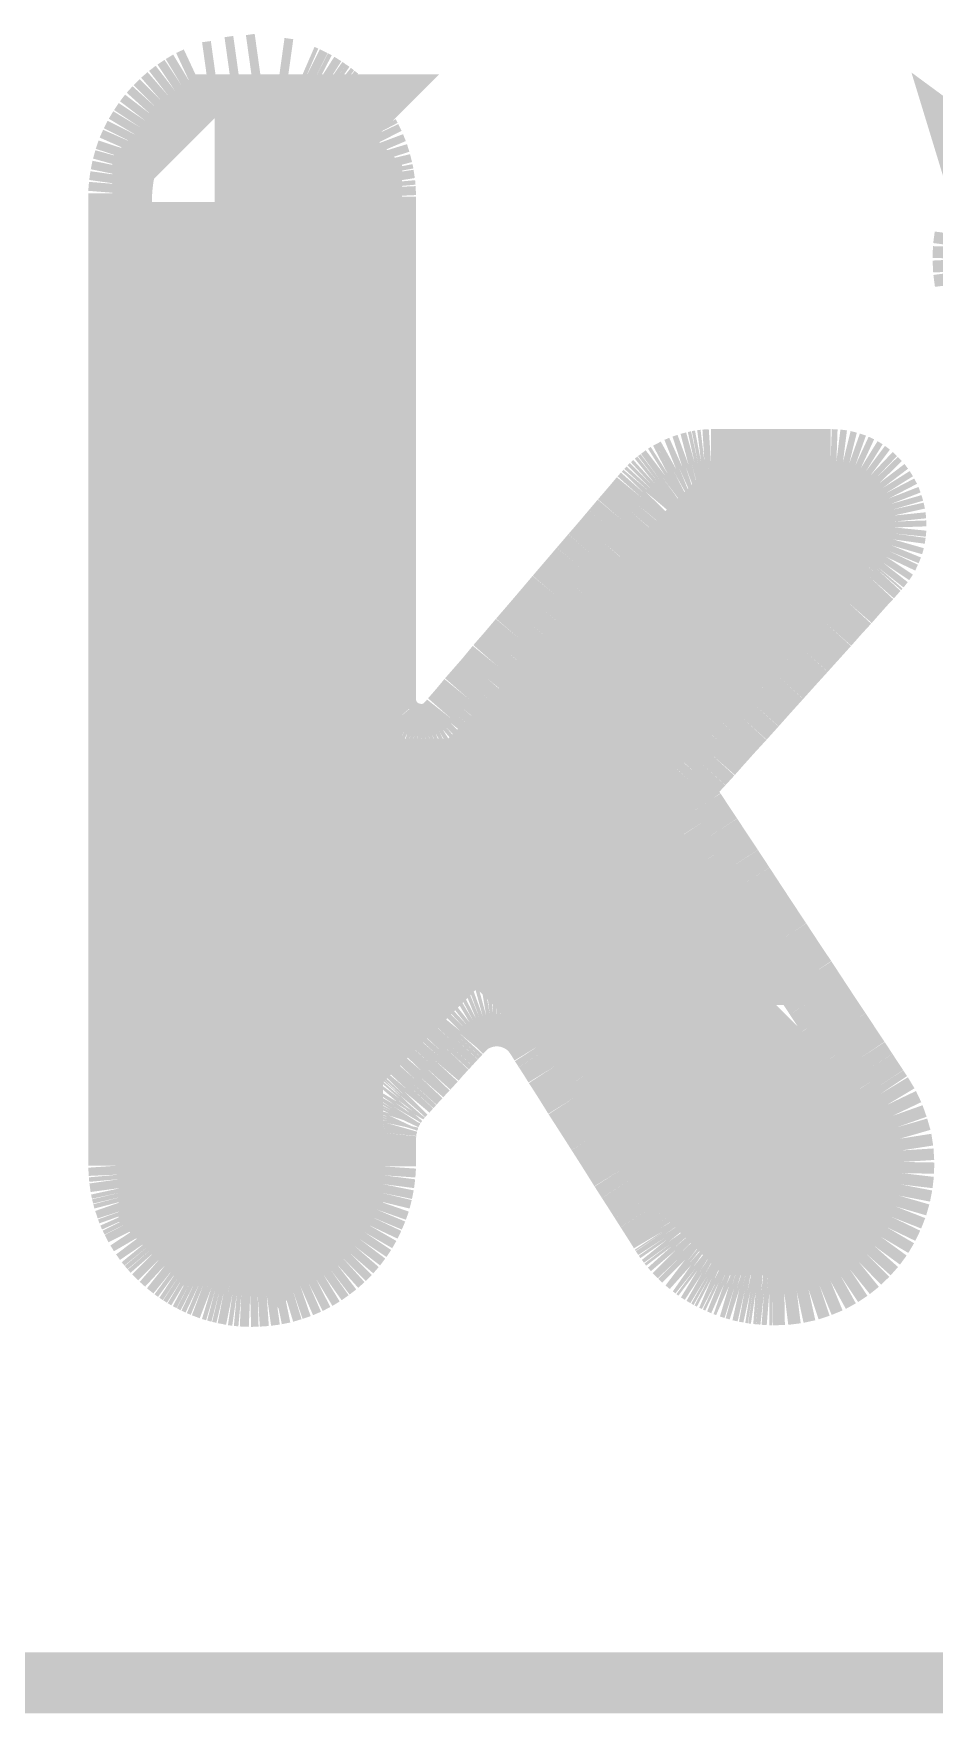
# Model space of a CAD drawing. Extents: x -91 to 88, y -70 to 91.
# Drawn here: x 31.104 to 33.348, y 35.446 to 39.635 of the extents above; entities that cross this region are included whole.
import ezdxf

# ---------------------------------------------------------------- set-up
doc = ezdxf.new("R2010")
doc.units = 0
doc.layers.add('BG_SILKSCREEN_TOP', color=2, linetype='CONTINUOUS')
doc.layers.add('PG_SILKSCREEN_TOP', color=254, linetype='CONTINUOUS')

msp = doc.modelspace()

# ---------------------------------------------------------------- linework, layer by layer
at = {"layer": 'BG_SILKSCREEN_TOP'}
for points, const_width in [([(31.590234, 39.547038), (31.612078, 39.550086)], 0.159258), ([(31.643574, 39.552118), (31.665418, 39.555166)], 0.159258), ([(31.492444, 39.514272), (31.473902, 39.503096)], 0.159258), ([(31.511494, 39.523162), (31.492444, 39.514272)], 0.159258), ([(31.534354, 39.534338), (31.556198, 39.537386)], 0.159258), ([(31.739586, 39.541958), (31.717742, 39.545006)], 0.159258), ([(31.781242, 39.524432), (31.771844, 39.528496)], 0.159258), ([(31.790894, 39.519606), (31.781242, 39.524432)], 0.159258), ([(31.800546, 39.51478), (31.790894, 39.519606)], 0.159258), ([(31.809944, 39.509954), (31.800546, 39.51478)], 0.159258), ([(31.819088, 39.504112), (31.809944, 39.509954)], 0.159258), ([(31.423864, 39.464742), (31.409132, 39.45001)], 0.159258), ([(31.439866, 39.478712), (31.423864, 39.464742)], 0.159258), ([(31.456376, 39.491412), (31.439866, 39.478712)], 0.159258), ([(31.473902, 39.503096), (31.456376, 39.491412)], 0.159258), ([(31.82747, 39.498778), (31.819088, 39.504112)], 0.159258), ([(31.836614, 39.492428), (31.82747, 39.498778)], 0.159258), ([(31.844996, 39.486586), (31.836614, 39.492428)], 0.159258), ([(31.853124, 39.480236), (31.844996, 39.486586)], 0.159258), ([(31.861506, 39.473378), (31.853124, 39.480236)], 0.159258), ([(31.868872, 39.46652), (31.861506, 39.473378)], 0.159258), ([(31.877, 39.4589), (31.868872, 39.46652)], 0.159258), ([(31.713932, 36.68141), (31.713932, 39.358062), (31.729934, 39.374064), (31.570422, 39.374064), (31.458916, 39.262558), (31.458916, 36.936426), (31.713932, 36.68141), (31.703264, 36.670996), (31.544006, 36.670996), (31.474918, 36.73983), (31.474918, 36.840922), (31.554674, 36.840922), (31.713932, 36.68141), (31.81477, 36.782502), (31.81477, 37.573712), (31.862522, 37.621464), (31.862522, 39.241222), (31.788354, 39.315644)], 0.318516), ([(31.394654, 39.434008), (31.381954, 39.417498)], 0.159258), ([(31.409132, 39.45001), (31.394654, 39.434008)], 0.159258), ([(31.884366, 39.451534), (31.877, 39.4589)], 0.159258), ([(31.891732, 39.444168), (31.884366, 39.451534)], 0.159258), ([(31.898844, 39.43604), (31.891732, 39.444168)], 0.159258), ([(31.905702, 39.428166), (31.898844, 39.43604)], 0.159258), ([(31.912052, 39.419784), (31.905702, 39.428166)], 0.159258), ([(33.854136, 38.237668), (33.583372, 39.124382), (33.763712, 38.99154)], 0.318516), ([(31.359094, 39.38143), (31.349696, 39.362888)], 0.159258), ([(31.37027, 39.399972), (31.359094, 39.38143)], 0.159258), ([(31.381954, 39.417498), (31.37027, 39.399972)], 0.159258), ([(31.918402, 39.411148), (31.912052, 39.419784)], 0.159258), ([(31.924244, 39.402766), (31.918402, 39.411148)], 0.159258), ([(31.930086, 39.393622), (31.924244, 39.402766)], 0.159258), ([(31.93542, 39.384224), (31.930086, 39.393622)], 0.159258), ([(31.940246, 39.37508), (31.93542, 39.384224)], 0.159258), ([(31.34106, 39.34333), (31.334202, 39.322502)], 0.159258), ([(31.349696, 39.362888), (31.34106, 39.34333)], 0.159258), ([(31.944818, 39.365428), (31.940246, 39.37508)], 0.159258), ([(31.949644, 39.35603), (31.944818, 39.365428)], 0.159258), ([(31.953454, 39.34587), (31.949644, 39.35603)], 0.159258), ([(31.957772, 39.33571), (31.953454, 39.34587)], 0.159258), ([(31.32836, 39.301674), (31.324042, 39.280592)], 0.159258), ([(31.334202, 39.322502), (31.32836, 39.301674)], 0.159258), ([(31.96082, 39.325804), (31.957772, 39.33571)], 0.159258), ([(31.964122, 39.315644), (31.96082, 39.325804)], 0.159258), ([(31.966662, 39.304976), (31.964122, 39.315644)], 0.159258), ([(31.969456, 39.294308), (31.966662, 39.304976)], 0.159258), ([(31.320994, 39.258748), (31.319216, 39.236396)], 0.159258), ([(31.324042, 39.280592), (31.320994, 39.258748)], 0.159258), ([(31.971488, 39.28364), (31.969456, 39.294308)], 0.159258), ([(31.973012, 39.273226), (31.971488, 39.28364)], 0.159258), ([(31.97479, 39.26205), (31.973012, 39.273226)], 0.159258), ([(31.975806, 39.250874), (31.97479, 39.26205)], 0.159258), ([(31.319216, 39.236396), (31.319216, 39.221664)], 0.159258), ([(31.319216, 39.221664), (31.319216, 39.198296)], 0.159258), ([(31.976314, 39.239698), (31.975806, 39.250874)], 0.159258), ([(31.976822, 39.228522), (31.976314, 39.239698)], 0.159258), ([(31.976822, 39.221664), (31.976822, 39.228522)], 0.159258), ([(31.976822, 39.207186), (31.976822, 39.221664)], 0.159258), ([(31.319216, 39.198296), (31.319216, 39.152576)], 0.159258), ([(31.976822, 39.181786), (31.976822, 39.207186)], 0.159258), ([(31.976822, 39.146226), (31.976822, 39.181786)], 0.159258), ([(31.319216, 39.152576), (31.319216, 39.087298)], 0.159258), ([(31.976822, 39.101522), (31.976822, 39.146226)], 0.159258), ([(33.42767, 39.130732), (33.42386, 39.10203)], 0.159258), ([(31.319216, 39.087298), (31.319216, 39.003986)], 0.159258), ([(31.976822, 39.048436), (31.976822, 39.101522)], 0.159258), ([(33.42386, 39.10203), (33.422844, 39.07282)], 0.159258), ([(31.976822, 38.989), (31.976822, 39.048436)], 0.159258), ([(33.422844, 39.07282), (33.424368, 39.043102)], 0.159258), ([(31.319216, 39.003986), (31.319216, 38.904672)], 0.159258), ([(33.424368, 39.043102), (33.428178, 39.013384)], 0.159258), ([(31.976822, 38.923722), (31.976822, 38.989)], 0.159258), ([(31.976822, 38.85311), (31.976822, 38.923722)], 0.159258), ([(31.319216, 38.904672), (31.319216, 38.791896)], 0.159258), ([(31.976822, 38.779196), (31.976822, 38.85311)], 0.159258), ([(31.319216, 38.791896), (31.319216, 38.667182)], 0.159258), ([(31.976822, 38.70325), (31.976822, 38.779196)], 0.159258), ([(31.319216, 38.667182), (31.319216, 38.533832)], 0.159258), ([(31.976822, 38.625272), (31.976822, 38.70325)], 0.159258), ([(31.976822, 38.54704), (31.976822, 38.625272)], 0.159258), ([(31.976822, 38.46957), (31.976822, 38.54704)], 0.159258), ([(32.697928, 38.543992), (32.690562, 38.540182)], 0.159258), ([(32.704786, 38.547802), (32.697928, 38.543992)], 0.159258), ([(32.712406, 38.55085), (32.704786, 38.547802)], 0.159258), ([(32.719772, 38.554152), (32.712406, 38.55085)], 0.159258), ([(32.727646, 38.556692), (32.719772, 38.554152)], 0.159258), ([(32.735266, 38.559486), (32.727646, 38.556692)], 0.159258), ([(32.74314, 38.561518), (32.735266, 38.559486)], 0.159258), ([(32.750506, 38.56355), (32.74314, 38.561518)], 0.159258), ([(32.758634, 38.565328), (32.750506, 38.56355)], 0.159258), ([(32.766508, 38.566852), (32.758634, 38.565328)], 0.159258), ([(32.77489, 38.567868), (32.766508, 38.566852)], 0.159258), ([(32.783018, 38.568376), (32.77489, 38.567868)], 0.159258), ([(32.790892, 38.568884), (32.783018, 38.568376)], 0.159258), ([(32.798766, 38.568884), (32.790892, 38.568884)], 0.159258), ([(32.80156, 38.568884), (32.798766, 38.568884)], 0.159258), ([(32.80537, 38.568884), (32.80156, 38.568884)], 0.159258), ([(32.81172, 38.568884), (32.80537, 38.568884)], 0.159258), ([(32.820102, 38.568884), (32.81172, 38.568884)], 0.159258), ([(32.83077, 38.568884), (32.820102, 38.568884)], 0.159258), ([(32.84347, 38.568884), (32.83077, 38.568884)], 0.159258), ([(32.857186, 38.568884), (32.84347, 38.568884)], 0.159258), ([(32.87268, 38.568884), (32.857186, 38.568884)], 0.159258), ([(32.88919, 38.568884), (32.87268, 38.568884)], 0.159258), ([(32.906208, 38.568884), (32.88919, 38.568884)], 0.159258), ([(32.924242, 38.568884), (32.906208, 38.568884)], 0.159258), ([(32.942276, 38.568884), (32.924242, 38.568884)], 0.159258), ([(32.96031, 38.568884), (32.942276, 38.568884)], 0.159258), ([(32.977836, 38.568884), (32.96031, 38.568884)], 0.159258), ([(32.995362, 38.568884), (32.977836, 38.568884)], 0.159258), ([(33.011872, 38.568884), (32.995362, 38.568884)], 0.159258), ([(33.027874, 38.568884), (33.011872, 38.568884)], 0.159258), ([(33.042098, 38.568884), (33.027874, 38.568884)], 0.159258), ([(33.055306, 38.568884), (33.042098, 38.568884)], 0.159258), ([(33.066482, 38.568884), (33.055306, 38.568884)], 0.159258), ([(33.075626, 38.568884), (33.066482, 38.568884)], 0.159258), ([(33.082992, 38.568884), (33.075626, 38.568884)], 0.159258), ([(33.08731, 38.568884), (33.082992, 38.568884)], 0.159258), ([(33.089342, 38.568884), (33.08731, 38.568884)], 0.159258), ([(33.10382, 38.568376), (33.089342, 38.568884)], 0.159258), ([(33.120076, 38.566344), (33.10382, 38.568376)], 0.159258), ([(33.13557, 38.562534), (33.120076, 38.566344)], 0.159258), ([(33.150556, 38.5572), (33.13557, 38.562534)], 0.159258), ([(33.164272, 38.55085), (33.150556, 38.5572)], 0.159258), ([(33.176972, 38.542976), (33.164272, 38.55085)], 0.159258), ([(33.189164, 38.533832), (33.176972, 38.542976)], 0.159258), ([(31.319216, 38.533832), (31.319216, 38.392608)], 0.159258), ([(32.639508, 38.501574), (32.634174, 38.495732)], 0.159258), ([(32.64535, 38.507416), (32.639508, 38.501574)], 0.159258), ([(32.651192, 38.51275), (32.64535, 38.507416)], 0.159258), ([(32.657542, 38.51783), (32.651192, 38.51275)], 0.159258), ([(32.663892, 38.522656), (32.657542, 38.51783)], 0.159258), ([(32.670496, 38.527482), (32.663892, 38.522656)], 0.159258), ([(32.676846, 38.532308), (32.670496, 38.527482)], 0.159258), ([(32.683704, 38.536626), (32.676846, 38.532308)], 0.159258), ([(32.690562, 38.540182), (32.683704, 38.536626)], 0.159258), ([(33.199832, 38.523672), (33.189164, 38.533832)], 0.159258), ([(33.209992, 38.513258), (33.199832, 38.523672)], 0.159258), ([(33.218882, 38.501574), (33.209992, 38.513258)], 0.159258), ([(33.22701, 38.48862), (33.218882, 38.501574)], 0.159258), ([(32.744156, 38.28542), (32.744156, 38.25875), (32.10687, 37.621464), (31.862522, 37.621464), (31.862522, 37.17544), (31.883858, 37.154104), (32.07512, 37.345366), (32.07512, 37.456872), (32.229044, 37.456872), (32.489394, 37.196776), (32.568896, 37.196776), (32.63265, 37.133022), (32.63265, 36.952428), (32.887666, 36.697412), (32.993838, 36.697412), (33.062926, 36.7665), (33.062926, 36.878006), (32.887666, 37.053266), (32.871664, 37.053266), (32.871664, 37.143436), (32.903414, 37.17544), (32.903414, 37.23386), (32.568896, 37.568378), (32.175958, 37.568378), (32.027368, 37.717222), (32.181292, 37.717222), (32.552894, 37.345366), (32.552894, 37.70122), (32.499808, 37.754306), (32.499808, 37.81806), (33.025588, 38.34384), (33.025588, 38.380924), (32.83966, 38.380924), (32.441388, 37.982652), (32.441388, 37.913564), (32.239712, 37.711888), (31.830772, 37.711888), (31.830772, 37.780722), (31.857188, 37.807392), (31.857188, 37.61613), (31.81477, 37.573712)], 0.318516), ([(31.976822, 38.394132), (31.976822, 38.46957)], 0.159258), ([(32.605472, 38.462712), (32.589724, 38.44417)], 0.159258), ([(32.617918, 38.477698), (32.605472, 38.462712)], 0.159258), ([(32.6263, 38.487096), (32.617918, 38.477698)], 0.159258), ([(32.63011, 38.490906), (32.6263, 38.487096)], 0.159258), ([(32.634174, 38.495732), (32.63011, 38.490906)], 0.159258), ([(33.233868, 38.475412), (33.22701, 38.48862)], 0.159258), ([(33.239202, 38.461696), (33.233868, 38.475412)], 0.159258), ([(33.243266, 38.447726), (33.239202, 38.461696)], 0.159258), ([(32.569912, 38.42131), (32.547814, 38.395148)], 0.159258), ([(32.589724, 38.44417), (32.569912, 38.42131)], 0.159258), ([(33.246568, 38.432994), (33.243266, 38.447726)], 0.159258), ([(33.248092, 38.418008), (33.246568, 38.432994)], 0.159258), ([(33.2486, 38.403276), (33.248092, 38.418008)], 0.159258), ([(31.319216, 38.392608), (31.319216, 38.24605)], 0.159258), ([(31.976822, 38.321488), (31.976822, 38.394132)], 0.159258), ([(32.547814, 38.395148), (32.523176, 38.365938)], 0.159258), ([(33.245044, 38.373558), (33.247076, 38.38829)], 0.159258), ([(33.247076, 38.38829), (33.2486, 38.403276)], 0.159258), ([(32.496252, 38.334696), (32.46755, 38.301168)], 0.159258), ([(32.523176, 38.365938), (32.496252, 38.334696)], 0.159258), ([(33.228026, 38.32987), (33.234884, 38.344348)], 0.159258), ([(33.234884, 38.344348), (33.240726, 38.358572)], 0.159258), ([(33.240726, 38.358572), (33.245044, 38.373558)], 0.159258), ([(31.976822, 38.2524), (31.976822, 38.321488)], 0.159258), ([(32.46755, 38.301168), (32.43834, 38.266878)], 0.159258), ([(33.187132, 38.27907), (33.198308, 38.29177)], 0.159258), ([(33.198308, 38.29177), (33.205166, 38.299136)], 0.159258), ([(33.205166, 38.299136), (33.208468, 38.302946)], 0.159258), ([(33.208468, 38.302946), (33.218882, 38.316154)], 0.159258), ([(33.218882, 38.316154), (33.228026, 38.32987)], 0.159258), ([(31.976822, 38.189154), (31.976822, 38.2524)], 0.159258), ([(32.43834, 38.266878), (32.407606, 38.231064)], 0.159258), ([(33.153096, 38.241732), (33.171638, 38.26256)], 0.159258), ([(33.171638, 38.26256), (33.187132, 38.27907)], 0.159258), ([(31.319216, 38.24605), (31.319216, 38.096698)], 0.159258), ([(32.407606, 38.231064), (32.377126, 38.194996)], 0.159258), ([(33.107376, 38.190932), (33.13176, 38.217348)], 0.159258), ([(33.13176, 38.217348), (33.153096, 38.241732)], 0.159258), ([(31.976822, 38.13175), (31.976822, 38.189154)], 0.159258), ([(32.377126, 38.194996), (32.346392, 38.158928)], 0.159258), ([(33.08096, 38.16096), (33.107376, 38.190932)], 0.159258), ([(31.976822, 38.081458), (31.976822, 38.13175)], 0.159258), ([(32.316166, 38.123876), (32.287464, 38.08984)], 0.159258), ([(32.346392, 38.158928), (32.316166, 38.123876)], 0.159258), ([(33.023048, 38.096698), (33.052766, 38.129718)], 0.159258), ([(33.052766, 38.129718), (33.08096, 38.16096)], 0.159258), ([(31.319216, 38.096698), (31.319216, 37.946076)], 0.159258), ([(31.976822, 38.039548), (31.976822, 38.081458)], 0.159258), ([(32.287464, 38.08984), (32.25927, 38.057582)], 0.159258), ([(32.992822, 38.063424), (33.023048, 38.096698)], 0.159258), ([(31.976822, 38.007544), (31.976822, 38.039548)], 0.159258), ([(32.25927, 38.057582), (32.23387, 38.026594)], 0.159258), ([(32.961834, 38.02888), (32.992822, 38.063424)], 0.159258), ([(31.976822, 37.9857), (31.976822, 38.007544)], 0.159258), ([(32.209994, 37.999162), (32.188658, 37.974778)], 0.159258), ([(32.23387, 38.026594), (32.209994, 37.999162)], 0.159258), ([(32.930592, 37.994336), (32.961834, 38.02888)], 0.159258), ([(31.976822, 37.975794), (31.976822, 37.9857)], 0.159258), ([(31.976822, 37.967666), (31.976822, 37.975794)], 0.159258), ([(31.978346, 37.95776), (31.976822, 37.967666)], 0.159258), ([(31.980632, 37.948108), (31.978346, 37.95776)], 0.159258), ([(32.188658, 37.974778), (32.171132, 37.953442)], 0.159258), ([(32.870648, 37.92728), (32.900366, 37.9603)], 0.159258), ([(32.900366, 37.9603), (32.930592, 37.994336)], 0.159258), ([(31.319216, 37.946076), (31.319216, 37.796724)], 0.159258), ([(31.98368, 37.938964), (31.980632, 37.948108)], 0.159258), ([(31.987998, 37.93109), (31.98368, 37.938964)], 0.159258), ([(31.992824, 37.923216), (31.987998, 37.93109)], 0.159258), ([(31.998666, 37.916358), (31.992824, 37.923216)], 0.159258), ([(32.004508, 37.909246), (31.998666, 37.916358)], 0.159258), ([(32.137096, 37.914072), (32.12973, 37.906706)], 0.159258), ([(32.140398, 37.917374), (32.137096, 37.914072)], 0.159258), ([(32.14624, 37.92474), (32.140398, 37.917374)], 0.159258), ([(32.156908, 37.936932), (32.14624, 37.92474)], 0.159258), ([(32.171132, 37.953442), (32.156908, 37.936932)], 0.159258), ([(32.841946, 37.896038), (32.870648, 37.92728)], 0.159258), ([(32.011366, 37.903404), (32.004508, 37.909246)], 0.159258), ([(32.018732, 37.89807), (32.011366, 37.903404)], 0.159258), ([(32.026606, 37.894006), (32.018732, 37.89807)], 0.159258), ([(32.034734, 37.890196), (32.026606, 37.894006)], 0.159258), ([(32.043116, 37.887656), (32.034734, 37.890196)], 0.159258), ([(32.05226, 37.88537), (32.043116, 37.887656)], 0.159258), ([(32.06115, 37.883846), (32.05226, 37.88537)], 0.159258), ([(32.070294, 37.883338), (32.06115, 37.883846)], 0.159258), ([(32.079184, 37.883846), (32.070294, 37.883338)], 0.159258), ([(32.08782, 37.88537), (32.079184, 37.883846)], 0.159258), ([(32.09671, 37.887656), (32.08782, 37.88537)], 0.159258), ([(32.105346, 37.890704), (32.09671, 37.887656)], 0.159258), ([(32.113728, 37.895022), (32.105346, 37.890704)], 0.159258), ([(32.122364, 37.900356), (32.113728, 37.895022)], 0.159258), ([(32.12973, 37.906706), (32.122364, 37.900356)], 0.159258), ([(32.815276, 37.86632), (32.841946, 37.896038)], 0.159258), ([(32.76854, 37.81425), (32.790892, 37.838634)], 0.159258), ([(32.790892, 37.838634), (32.815276, 37.86632)], 0.159258), ([(31.319216, 37.796724), (31.319216, 37.650166)], 0.159258), ([(32.733996, 37.77615), (32.74949, 37.793676)], 0.159258), ([(32.74949, 37.793676), (32.76854, 37.81425)], 0.159258), ([(32.711898, 37.751512), (32.714946, 37.754814)], 0.159258), ([(32.714438, 37.747956), (32.711898, 37.751512)], 0.159258), ([(32.721296, 37.737288), (32.714438, 37.747956)], 0.159258), ([(32.714946, 37.754814), (32.722312, 37.762688)], 0.159258), ([(32.722312, 37.762688), (32.733996, 37.77615)], 0.159258), ([(32.73298, 37.719762), (32.721296, 37.737288)], 0.159258), ([(32.748474, 37.696394), (32.73298, 37.719762)], 0.159258), ([(32.767524, 37.667184), (32.748474, 37.696394)], 0.159258), ([(32.789876, 37.633656), (32.767524, 37.667184)], 0.159258), ([(31.319216, 37.650166), (31.319216, 37.508942)], 0.159258), ([(32.81426, 37.596572), (32.789876, 37.633656)], 0.159258), ([(32.841438, 37.555678), (32.81426, 37.596572)], 0.159258), ([(32.87014, 37.51199), (32.841438, 37.555678)], 0.159258), ([(31.319216, 37.508942), (31.319216, 37.375084)], 0.159258), ([(32.899858, 37.466524), (32.87014, 37.51199)], 0.159258), ([(32.930592, 37.419788), (32.899858, 37.466524)], 0.159258), ([(32.961834, 37.372544), (32.930592, 37.419788)], 0.159258), ([(31.319216, 37.375084), (31.319216, 37.250878)], 0.159258), ([(32.99333, 37.324538), (32.961834, 37.372544)], 0.159258), ([(33.024572, 37.277802), (32.99333, 37.324538)], 0.159258), ([(31.319216, 37.250878), (31.319216, 37.138356)], 0.159258), ([(33.05429, 37.232336), (33.024572, 37.277802)], 0.159258), ([(33.082992, 37.188648), (33.05429, 37.232336)], 0.159258), ([(32.175958, 37.15639), (32.182816, 37.16274)], 0.159258), ([(32.182816, 37.16274), (32.190182, 37.168582)], 0.159258), ([(32.190182, 37.168582), (32.19831, 37.173408)], 0.159258), ([(32.19831, 37.173408), (32.206184, 37.177472)], 0.159258), ([(32.206184, 37.177472), (32.214312, 37.180774)], 0.159258), ([(32.214312, 37.180774), (32.222694, 37.183822)], 0.159258), ([(32.222694, 37.183822), (32.231076, 37.186108)], 0.159258), ([(32.231076, 37.186108), (32.24022, 37.187632)], 0.159258), ([(32.24022, 37.187632), (32.248602, 37.188648)], 0.159258), ([(32.248602, 37.188648), (32.257746, 37.189156)], 0.159258), ([(32.257746, 37.189156), (32.266636, 37.188648)], 0.159258), ([(32.266636, 37.188648), (32.275272, 37.187632)], 0.159258), ([(32.275272, 37.187632), (32.283654, 37.186108)], 0.159258), ([(32.283654, 37.186108), (32.29229, 37.183822)], 0.159258), ([(32.29229, 37.183822), (32.300672, 37.180774)], 0.159258), ([(32.300672, 37.180774), (32.309308, 37.177472)], 0.159258), ([(32.309308, 37.177472), (32.316674, 37.173408)], 0.159258), ([(32.316674, 37.173408), (32.324548, 37.168582)], 0.159258), ([(32.324548, 37.168582), (32.332168, 37.163248)], 0.159258), ([(32.332168, 37.163248), (32.339026, 37.157406)], 0.159258), ([(33.11017, 37.147754), (33.082992, 37.188648)], 0.159258), ([(31.319216, 37.138356), (31.319216, 37.039042)], 0.159258), ([(32.137604, 37.114988), (32.145224, 37.12337)], 0.159258), ([(32.145224, 37.12337), (32.152082, 37.130736)], 0.159258), ([(32.152082, 37.130736), (32.157924, 37.137086)], 0.159258), ([(32.157924, 37.137086), (32.163258, 37.142928)], 0.159258), ([(32.163258, 37.142928), (32.166814, 37.147246)], 0.159258), ([(32.166814, 37.147246), (32.169608, 37.15004)], 0.159258), ([(32.169608, 37.15004), (32.170624, 37.151056)], 0.159258), ([(32.170624, 37.151056), (32.175958, 37.15639)], 0.159258), ([(32.339026, 37.157406), (32.345376, 37.150548)], 0.159258), ([(32.345376, 37.150548), (32.351726, 37.143436)], 0.159258), ([(32.351726, 37.143436), (32.35706, 37.135562)], 0.159258), ([(32.35706, 37.135562), (32.359092, 37.132514)], 0.159258), ([(32.359092, 37.132514), (32.36341, 37.12591)], 0.159258), ([(32.36341, 37.12591), (32.36976, 37.115496)], 0.159258), ([(33.135062, 37.110162), (33.11017, 37.147754)], 0.159258), ([(32.092646, 37.065458), (32.102044, 37.075618)], 0.159258), ([(32.102044, 37.075618), (32.111188, 37.086286)], 0.159258), ([(32.111188, 37.086286), (32.120078, 37.096192)], 0.159258), ([(32.120078, 37.096192), (32.129222, 37.105844)], 0.159258), ([(32.129222, 37.105844), (32.137604, 37.114988)], 0.159258), ([(32.36976, 37.115496), (32.379412, 37.10051)], 0.159258), ([(32.379412, 37.10051), (32.391096, 37.082476)], 0.159258), ([(32.391096, 37.082476), (32.404304, 37.06114)], 0.159258), ([(33.157414, 37.076634), (33.135062, 37.110162)], 0.159258), ([(33.176464, 37.047424), (33.157414, 37.076634)], 0.159258), ([(31.319216, 37.039042), (31.319216, 36.955476)], 0.159258), ([(32.055816, 37.02558), (32.064452, 37.034724)], 0.159258), ([(32.064452, 37.034724), (32.073342, 37.044884)], 0.159258), ([(32.073342, 37.044884), (32.082994, 37.05479)], 0.159258), ([(32.082994, 37.05479), (32.092646, 37.065458)], 0.159258), ([(32.404304, 37.06114), (32.419798, 37.037264)], 0.159258), ([(32.419798, 37.037264), (32.436054, 37.011356)], 0.159258), ([(33.191958, 37.023548), (33.176464, 37.047424)], 0.159258), ([(32.024066, 36.990528), (32.028892, 36.995354)], 0.159258), ([(32.028892, 36.995354), (32.034226, 37.001704)], 0.159258), ([(32.034226, 37.001704), (32.040576, 37.008562)], 0.159258), ([(32.040576, 37.008562), (32.047942, 37.01669)], 0.159258), ([(32.047942, 37.01669), (32.055816, 37.02558)], 0.159258), ([(32.436054, 37.011356), (32.45358, 36.983162)], 0.159258), ([(33.203642, 37.006022), (33.191958, 37.023548)], 0.159258), ([(33.211008, 36.994846), (33.203642, 37.006022)], 0.159258), ([(33.213548, 36.991036), (33.211008, 36.994846)], 0.159258), ([(31.319216, 36.955476), (31.319216, 36.890198)], 0.159258), ([(31.992824, 36.946586), (31.994856, 36.95065)], 0.159258), ([(31.994856, 36.95065), (31.997396, 36.954968)], 0.159258), ([(31.997396, 36.954968), (32.00019, 36.959286)], 0.159258), ([(32.00019, 36.959286), (32.00273, 36.963604)], 0.159258), ([(32.00273, 36.963604), (32.005524, 36.967668)], 0.159258), ([(32.005524, 36.967668), (32.008064, 36.971986)], 0.159258), ([(32.008064, 36.971986), (32.011366, 36.975796)], 0.159258), ([(32.011366, 36.975796), (32.014414, 36.97986)], 0.159258), ([(32.014414, 36.97986), (32.017716, 36.98367)], 0.159258), ([(32.017716, 36.98367), (32.01924, 36.985194)], 0.159258), ([(32.01924, 36.985194), (32.020764, 36.986972)], 0.159258), ([(32.020764, 36.986972), (32.024066, 36.990528)], 0.159258), ([(32.45358, 36.983162), (32.472376, 36.953952)], 0.159258), ([(32.472376, 36.953952), (32.491426, 36.924234)], 0.159258), ([(33.230058, 36.963604), (33.213548, 36.991036)], 0.159258), ([(33.243266, 36.935918), (33.230058, 36.963604)], 0.159258), ([(31.978854, 36.903406), (31.97987, 36.908232)], 0.159258), ([(31.97987, 36.908232), (31.98114, 36.913058)], 0.159258), ([(31.98114, 36.913058), (31.982664, 36.918392)], 0.159258), ([(31.982664, 36.918392), (31.98368, 36.923218)], 0.159258), ([(31.98368, 36.923218), (31.985204, 36.928044)], 0.159258), ([(31.985204, 36.928044), (31.986982, 36.932616)], 0.159258), ([(31.986982, 36.932616), (31.989014, 36.936934)], 0.159258), ([(31.989014, 36.936934), (31.990538, 36.94176)], 0.159258), ([(31.990538, 36.94176), (31.992824, 36.946586)], 0.159258), ([(32.491426, 36.924234), (32.510984, 36.8935)], 0.159258), ([(33.253426, 36.907216), (33.243266, 36.935918)], 0.159258), ([(31.319216, 36.890198), (31.319216, 36.844478)], 0.159258), ([(31.976822, 36.88334), (31.97733, 36.888674)], 0.159258), ([(31.976822, 36.878514), (31.976822, 36.88334)], 0.159258), ([(31.976822, 36.874704), (31.976822, 36.878514)], 0.159258), ([(31.976822, 36.874196), (31.976822, 36.874704)], 0.159258), ([(31.976822, 36.873688), (31.976822, 36.874196)], 0.159258), ([(31.976822, 36.872164), (31.976822, 36.873688)], 0.159258), ([(31.976822, 36.870132), (31.976822, 36.872164)], 0.159258), ([(31.976822, 36.867846), (31.976822, 36.870132)], 0.159258), ([(31.976822, 36.865306), (31.976822, 36.867846)], 0.159258), ([(31.97733, 36.888674), (31.977838, 36.8935)], 0.159258), ([(31.977838, 36.8935), (31.978346, 36.898834)], 0.159258), ([(31.978346, 36.898834), (31.978854, 36.903406)], 0.159258), ([(32.510984, 36.8935), (32.530796, 36.862512)], 0.159258), ([(33.261554, 36.879022), (33.253426, 36.907216)], 0.159258), ([(33.266126, 36.849812), (33.261554, 36.879022)], 0.159258), ([(31.319216, 36.844478), (31.319216, 36.82111)], 0.159258), ([(31.976822, 36.862512), (31.976822, 36.865306)], 0.159258), ([(31.976822, 36.859464), (31.976822, 36.862512)], 0.159258), ([(31.976822, 36.855654), (31.976822, 36.859464)], 0.159258), ([(31.976822, 36.852606), (31.976822, 36.855654)], 0.159258), ([(31.976822, 36.848796), (31.976822, 36.852606)], 0.159258), ([(31.976822, 36.845494), (31.976822, 36.848796)], 0.159258), ([(31.976822, 36.841938), (31.976822, 36.845494)], 0.159258), ([(31.976822, 36.838128), (31.976822, 36.841938)], 0.159258), ([(31.976822, 36.83508), (31.976822, 36.838128)], 0.159258), ([(31.976822, 36.831778), (31.976822, 36.83508)], 0.159258), ([(31.976822, 36.82873), (31.976822, 36.831778)], 0.159258), ([(31.976822, 36.825936), (31.976822, 36.82873)], 0.159258), ([(31.976822, 36.823904), (31.976822, 36.825936)], 0.159258), ([(32.530796, 36.862512), (32.549846, 36.832286)], 0.159258), ([(32.549846, 36.832286), (32.568388, 36.802568)], 0.159258), ([(33.267904, 36.82111), (33.266126, 36.849812)], 0.159258), ([(31.319216, 36.82111), (31.319216, 36.81222)], 0.159258), ([(31.319216, 36.81222), (31.319978, 36.801044)], 0.159258), ([(31.319978, 36.801044), (31.320486, 36.789868)], 0.159258), ([(31.320486, 36.789868), (31.321502, 36.778692)], 0.159258), ([(31.972504, 36.765992), (31.975298, 36.787836)], 0.159258), ([(31.975298, 36.787836), (31.976822, 36.809934)], 0.159258), ([(31.976822, 36.821618), (31.976822, 36.823904)], 0.159258), ([(31.976822, 36.820094), (31.976822, 36.821618)], 0.159258), ([(31.976822, 36.819078), (31.976822, 36.820094)], 0.159258), ([(31.976822, 36.818062), (31.976822, 36.819078)], 0.159258), ([(31.976822, 36.809934), (31.976822, 36.818062)], 0.159258), ([(32.568388, 36.802568), (32.586422, 36.774374)], 0.159258), ([(33.264094, 36.764976), (33.267396, 36.79317)], 0.159258), ([(33.267396, 36.79317), (33.267904, 36.82111)], 0.159258), ([(31.321502, 36.778692), (31.323026, 36.768024)], 0.159258), ([(31.323026, 36.768024), (31.32455, 36.756848)], 0.159258), ([(31.32455, 36.756848), (31.326836, 36.746434)], 0.159258), ([(31.326836, 36.746434), (31.329376, 36.735766)], 0.159258), ([(31.963106, 36.723574), (31.968186, 36.744656)], 0.159258), ([(31.968186, 36.744656), (31.972504, 36.765992)], 0.159258), ([(32.586422, 36.774374), (32.60344, 36.747958)], 0.159258), ([(32.60344, 36.747958), (32.618934, 36.723574)], 0.159258), ([(33.25876, 36.73729), (33.264094, 36.764976)], 0.159258), ([(31.329376, 36.735766), (31.33217, 36.725098)], 0.159258), ([(31.33217, 36.725098), (31.335726, 36.714938)], 0.159258), ([(31.335726, 36.714938), (31.339028, 36.704778)], 0.159258), ([(31.339028, 36.704778), (31.342584, 36.694872)], 0.159258), ([(31.947612, 36.683188), (31.955994, 36.703254)], 0.159258), ([(31.955994, 36.703254), (31.963106, 36.723574)], 0.159258), ([(32.618934, 36.723574), (32.633158, 36.701222)], 0.159258), ([(32.633158, 36.701222), (32.64535, 36.682172)], 0.159258), ([(33.240726, 36.684204), (33.250886, 36.710112)], 0.159258), ([(33.250886, 36.710112), (33.25876, 36.73729)], 0.159258), ([(31.342584, 36.694872), (31.346902, 36.68522)], 0.159258), ([(31.346902, 36.68522), (31.351728, 36.675568)], 0.159258), ([(31.351728, 36.675568), (31.356554, 36.66617)], 0.159258), ([(31.356554, 36.66617), (31.36138, 36.656518)], 0.159258), ([(31.36138, 36.656518), (31.367222, 36.647628)], 0.159258), ([(31.928054, 36.64585), (31.938468, 36.663884)], 0.159258), ([(31.938468, 36.663884), (31.947612, 36.683188)], 0.159258), ([(32.64535, 36.682172), (32.65551, 36.66617)], 0.159258), ([(32.65551, 36.66617), (32.662876, 36.654486)], 0.159258), ([(33.21431, 36.634674), (33.228534, 36.658804)], 0.159258), ([(33.228534, 36.658804), (33.240726, 36.684204)], 0.159258), ([(31.367222, 36.647628), (31.372556, 36.638484)], 0.159258), ([(31.372556, 36.638484), (31.378906, 36.630102)], 0.159258), ([(31.378906, 36.630102), (31.384748, 36.621466)], 0.159258), ([(31.384748, 36.621466), (31.391606, 36.613084)], 0.159258), ([(31.903416, 36.611306), (31.91637, 36.628324)], 0.159258), ([(31.91637, 36.628324), (31.928054, 36.64585)], 0.159258), ([(32.662876, 36.654486), (32.667702, 36.646358)], 0.159258), ([(32.667702, 36.646358), (32.669734, 36.64331)], 0.159258), ([(32.669734, 36.64331), (32.673036, 36.638484)], 0.159258), ([(32.673036, 36.638484), (32.676846, 36.632642)], 0.159258), ([(32.676846, 36.632642), (32.68091, 36.6268)], 0.159258), ([(32.68091, 36.6268), (32.685228, 36.621466)], 0.159258), ([(32.685228, 36.621466), (32.689038, 36.616132)], 0.159258), ([(32.689038, 36.616132), (32.693102, 36.610798)], 0.159258), ([(33.1978, 36.612068), (33.21431, 36.634674)], 0.159258), ([(31.391606, 36.613084), (31.398464, 36.604956)], 0.159258), ([(31.398464, 36.604956), (31.405322, 36.597082)], 0.159258), ([(31.405322, 36.597082), (31.412688, 36.589716)], 0.159258), ([(31.412688, 36.589716), (31.420308, 36.582096)], 0.159258), ([(31.420308, 36.582096), (31.428182, 36.575238)], 0.159258), ([(31.428182, 36.575238), (31.435548, 36.56838)], 0.159258), ([(31.858966, 36.566348), (31.874714, 36.580572)], 0.159258), ([(31.874714, 36.580572), (31.8897, 36.595558)], 0.159258), ([(31.8897, 36.595558), (31.903416, 36.611306)], 0.159258), ([(32.693102, 36.610798), (32.697928, 36.605464)], 0.159258), ([(32.697928, 36.605464), (32.702246, 36.600384)], 0.159258), ([(32.702246, 36.600384), (32.707072, 36.595558)], 0.159258), ([(32.707072, 36.595558), (32.711898, 36.590732)], 0.159258), ([(32.711898, 36.590732), (32.71647, 36.585906)], 0.159258), ([(32.71647, 36.585906), (32.721296, 36.58108)], 0.159258), ([(32.721296, 36.58108), (32.726122, 36.576254)], 0.159258), ([(32.726122, 36.576254), (32.731456, 36.57219)], 0.159258), ([(33.159446, 36.571682), (33.179258, 36.59124)], 0.159258), ([(33.179258, 36.59124), (33.1978, 36.612068)], 0.159258), ([(31.435548, 36.56838), (31.444184, 36.561522)], 0.159258), ([(31.444184, 36.561522), (31.452058, 36.555172)], 0.159258), ([(31.452058, 36.555172), (31.460694, 36.548822)], 0.159258), ([(31.460694, 36.548822), (31.469584, 36.54298)], 0.159258), ([(31.469584, 36.54298), (31.478728, 36.537138)], 0.159258), ([(31.478728, 36.537138), (31.487618, 36.531804)], 0.159258), ([(31.487618, 36.531804), (31.496762, 36.526978)], 0.159258), ([(31.806896, 36.53028), (31.82493, 36.541202)], 0.159258), ([(31.82493, 36.541202), (31.842456, 36.553648)], 0.159258), ([(31.842456, 36.553648), (31.858966, 36.566348)], 0.159258), ([(32.731456, 36.57219), (32.73679, 36.567872)], 0.159258), ([(32.73679, 36.567872), (32.741616, 36.563554)], 0.159258), ([(32.741616, 36.563554), (32.747458, 36.55949)], 0.159258), ([(32.747458, 36.55949), (32.752792, 36.555172)], 0.159258), ([(32.752792, 36.555172), (32.757872, 36.551362)], 0.159258), ([(32.757872, 36.551362), (32.763714, 36.547806)], 0.159258), ([(32.763714, 36.547806), (32.769556, 36.543996)], 0.159258), ([(32.769556, 36.543996), (32.775398, 36.540694)], 0.159258), ([(32.775398, 36.540694), (32.78124, 36.537138)], 0.159258), ([(32.78124, 36.537138), (32.787082, 36.533836)], 0.159258), ([(32.787082, 36.533836), (32.792924, 36.530788)], 0.159258), ([(33.088834, 36.524438), (33.113726, 36.538154)], 0.159258), ([(33.113726, 36.538154), (33.137094, 36.553648)], 0.159258), ([(33.137094, 36.553648), (33.159446, 36.571682)], 0.159258), ([(31.496762, 36.526978), (31.50616, 36.522152)], 0.159258), ([(31.50616, 36.522152), (31.51632, 36.517326)], 0.159258), ([(31.51632, 36.517326), (31.525972, 36.513262)], 0.159258), ([(31.525972, 36.513262), (31.536132, 36.509452)], 0.159258), ([(31.536132, 36.509452), (31.546038, 36.505642)], 0.159258), ([(31.546038, 36.505642), (31.556198, 36.502594)], 0.159258), ([(31.556198, 36.502594), (31.566866, 36.4998)], 0.159258), ([(31.566866, 36.4998), (31.577534, 36.49726)], 0.159258), ([(31.577534, 36.49726), (31.587948, 36.495228)], 0.159258), ([(31.587948, 36.495228), (31.599124, 36.492942)], 0.159258), ([(31.599124, 36.492942), (31.609792, 36.491418)], 0.159258), ([(31.609792, 36.491418), (31.620968, 36.490402)], 0.159258), ([(31.620968, 36.490402), (31.632144, 36.489894)], 0.159258), ([(31.632144, 36.489894), (31.64332, 36.489386)], 0.159258), ([(31.64332, 36.489386), (31.661862, 36.489894)], 0.159258), ([(31.661862, 36.489894), (31.684214, 36.491418)], 0.159258), ([(31.684214, 36.491418), (31.706058, 36.494466)], 0.159258), ([(31.706058, 36.494466), (31.72714, 36.498784)], 0.159258), ([(31.72714, 36.498784), (31.747968, 36.505134)], 0.159258), ([(31.747968, 36.505134), (31.768034, 36.511992)], 0.159258), ([(31.768034, 36.511992), (31.787846, 36.520628)], 0.159258), ([(31.787846, 36.520628), (31.806896, 36.53028)], 0.159258), ([(32.792924, 36.530788), (32.799528, 36.527994)], 0.159258), ([(32.799528, 36.527994), (32.80537, 36.524946)], 0.159258), ([(32.80537, 36.524946), (32.811212, 36.522152)], 0.159258), ([(32.811212, 36.522152), (32.817562, 36.519612)], 0.159258), ([(32.817562, 36.519612), (32.823912, 36.516818)], 0.159258), ([(32.823912, 36.516818), (32.829754, 36.514786)], 0.159258), ([(32.829754, 36.514786), (32.836104, 36.511992)], 0.159258), ([(32.836104, 36.511992), (32.842962, 36.50996)], 0.159258), ([(32.842962, 36.50996), (32.849312, 36.507928)], 0.159258), ([(32.849312, 36.507928), (32.855662, 36.50615)], 0.159258), ([(32.855662, 36.50615), (32.862012, 36.504118)], 0.159258), ([(32.862012, 36.504118), (32.86887, 36.502594)], 0.159258), ([(32.86887, 36.502594), (32.875474, 36.50107)], 0.159258), ([(32.875474, 36.50107), (32.882332, 36.4998)], 0.159258), ([(32.882332, 36.4998), (32.88919, 36.498276)], 0.159258), ([(32.88919, 36.498276), (32.89554, 36.49726)], 0.159258), ([(32.89554, 36.49726), (32.902398, 36.496244)], 0.159258), ([(32.902398, 36.496244), (32.909256, 36.495736)], 0.159258), ([(32.909256, 36.495736), (32.916368, 36.495228)], 0.159258), ([(32.916368, 36.495228), (32.923226, 36.494466)], 0.159258), ([(32.923226, 36.494466), (32.930084, 36.493958)], 0.159258), ([(32.930084, 36.493958), (32.936434, 36.49345)], 0.159258), ([(32.936434, 36.49345), (32.943292, 36.49345)], 0.159258), ([(32.943292, 36.49345), (32.974026, 36.493958)], 0.159258), ([(32.974026, 36.493958), (33.005014, 36.497768)], 0.159258), ([(33.005014, 36.497768), (33.034224, 36.504118)], 0.159258), ([(33.034224, 36.504118), (33.061656, 36.513262)], 0.159258), ([(33.061656, 36.513262), (33.088834, 36.524438)], 0.159258)]:
    msp.add_lwpolyline(points, dxfattribs=dict(at, const_width=const_width))
at = {"layer": 'PG_SILKSCREEN_TOP', "const_width": 0.1524}
msp.add_lwpolyline([(-3.87731, 35.522154), (47.55261, 35.522154)], dxfattribs=at)

doc.saveas('drawing.dxf')
